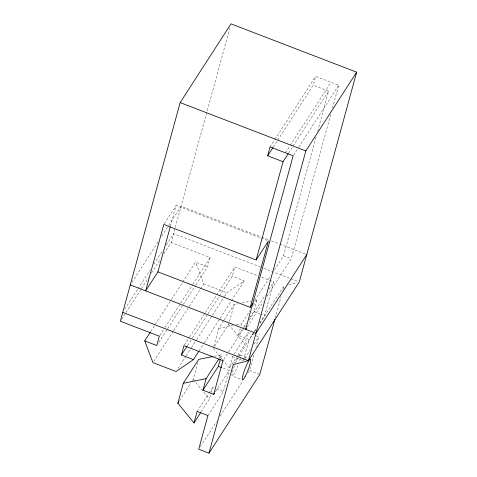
<?xml version="1.0" encoding="UTF-8"?>
<svg xmlns="http://www.w3.org/2000/svg" width="477" height="477" viewBox="0 0 477 477"><rect width="100%" height="100%" fill="white"/><g stroke="black" fill="none" stroke-linecap="round" stroke-linejoin="round"><path stroke-width="0.36" stroke-dasharray="2.38 1.79" d="M170.426 226.164L176.091 205.462L267.037 240.432M163.903 253.74L171.165 242.489L230.009 27.439M195.91 284.9L207.608 266.774L210.154 257.485L171.165 242.489M192.464 380.539L193.251 379.316L197.728 362.955M208.032 313.741L232.233 276.243L234.779 266.947L257.347 275.628M213.857 346.165L218.722 328.379L223.856 320.425M214.459 346.463L228.68 324.432L234.129 304.517L237.689 303.801M201.109 411.919L209.403 399.07L211.067 392.976M211.251 392.303L212.551 387.562L213.899 388.081M220.583 358.197L221.513 354.81L214.382 356.247M222.503 359.586L229.425 368.053L232.573 356.546L233.76 354.709M253.895 332.099L249.155 339.439L238.387 335.301L240.235 328.528M240.974 325.821L241.535 323.794L249.829 310.944M207.918 415.568L223.325 391.706L229.133 370.462L222.401 367.874M277.727 140.178L313.216 85.198L315.637 76.35L338.724 85.222L332.445 108.166M237.719 355.204L244.826 344.185L247.974 332.678L258.749 336.822L256.006 346.845M249.841 317.557L253.788 311.433L256.936 299.926L254.796 300.361M232.573 356.546L243.348 360.69L249.155 339.439M247.933 372.96L249.549 370.462L254.247 353.284M259.822 322.923L264.562 315.577L273.762 281.943L261.45 277.209M274.335 270.06L283.565 255.767L316.269 136.219M317.64 131.205L328.605 91.119L313.216 85.198M267.06 296.211L291.256 258.725L331.074 113.186M275.235 318.01L281.096 296.593M283.046 289.456L284.024 285.884L259.828 323.388M233.611 364.011L238.452 356.51M238.852 355.884L254.181 332.135M254.581 331.509L255.791 329.637M164.213 223.856L176.091 205.462M131.879 282.444L158.102 241.821M161.733 236.198L168.184 226.199M168.59 225.573L181.093 206.195L260.949 236.902M124.777 309.263L137.686 289.259M138.091 288.639L150.189 269.887M153.821 264.264L162.699 250.514M166.33 244.892L173.586 233.641L260.382 267.013M121.552 319.363L125.582 313.109M125.988 312.489L140.912 289.366M141.317 288.74L148.574 277.489M151.4 273.112L160.278 259.363M150.78 331.509L170.951 300.266M171.35 299.639L195.558 262.141L207.608 266.774M270.065 146.952L274.502 140.077M274.907 139.451L315.637 76.35M273.291 147.053L277.328 140.804M159.729 335.599L164.571 328.104M164.97 327.478L180.3 303.73M180.705 303.104L192.404 284.978M192.809 284.358L210.154 257.485M158.799 342.397L167.272 329.273M167.671 328.647L183.001 304.898M183.406 304.272L195.51 285.526M285.455 152.867L289.891 145.992M290.296 145.372L331.026 82.265M153.755 361.387L173.121 331.39M173.527 330.764L188.856 307.015M189.256 306.389L203.78 283.893L195.558 262.141M288.68 152.974L292.717 146.725M293.116 146.099L328.605 91.119M293.558 155.198L298.393 147.703M298.799 147.077L338.724 85.222M184.355 345.068L189.19 337.573M189.596 336.947L234.779 266.947M187.455 345.616L191.891 338.742M192.297 338.115L207.626 314.367M178.052 368.387L185.714 356.516M186.119 355.89L190.961 348.389M191.366 347.763L196.208 340.262M196.607 339.642L211.937 315.893M212.343 315.267L224.041 297.141M224.44 296.515L226.861 292.765L244.29 280.881L232.233 276.243M199.106 350.875L203.947 343.374M204.353 342.748L219.682 319M220.088 318.38L244.29 280.881M224.256 319.817L234.129 304.517M179.43 400.734L190.883 382.989M254.676 300.522L270.727 275.658M219.14 358.483L221.513 354.81M253.382 305.435L256.936 299.926M238.387 335.301L243.127 327.955M243.52 327.347L246.287 323.06M223.743 359.437L228.179 352.563M228.584 351.937L245.524 325.69M249.155 320.061L265.29 295.066M268.921 289.438L273.762 281.943M247.301 326.823L263.435 301.834M197.15 411.424L208.604 393.68M208.998 393.072L212.551 387.562M234.153 354.095L247.974 332.678M229.425 368.053L237.325 355.812M215.312 391.873L229.133 370.462M254.295 331.485L256.268 328.426M243.348 360.69L244.528 358.853M244.928 358.239L250.455 349.671M254.008 344.167L258.749 336.822M200.334 446.705L216.469 421.704M220.1 416.081L242.692 381.081M288.877 284.638L297.189 282.497M241.97 302.937L251.236 301.076M218.722 328.379L232.979 325.511M236.544 324.795L241.535 323.794M261.64 237.17L268.587 239.842M271.365 240.909L279.003 243.842M279.695 244.111L306.085 254.259M283.565 255.767L291.256 258.725M263.859 268.348L290.243 278.496M290.934 278.759L297.881 281.43M203.78 283.893L226.861 292.765M253.788 311.433L259.846 313.765M260.52 314.027L264.562 315.577M240.092 355.192L248.302 358.346M249.549 370.462L259.804 374.403M234.416 365.853A11.108 1.61 -69 0 0 232.394 375.954L241.284 379.376M216.588 389.119L223.325 391.706M228.68 324.432L244.826 344.185M213.273 348.299L222.043 359.02M193.251 379.316L209.403 399.07M238.667 356.718A11.108 1.61 -69 0 1 240.491 356.444M240.253 358.036A11.108 1.61 -69 0 1 239.204 361.977M238.065 365.299A11.108 1.61 -69 0 1 232.394 375.954M235.477 363.152A11.108 1.61 -69 0 1 237.677 358.43"/><path stroke-width="0.72" d="M212.957 356.534L198.7 359.402L183.299 383.264L177.849 403.178L194.002 422.932L197.15 411.424L207.918 415.568L198.718 449.203L208.98 453.15L233.205 364.637L248.439 360.707L299.27 281.967L356.659 72.176L230.987 23.85L180.151 102.597L120.341 321.236L159.324 336.225L156.784 345.521L144.728 340.888L150.374 332.135M157.923 271.854L250.264 307.355L268.426 240.968L256.155 259.977L163.82 224.47L145.658 290.863L157.923 271.854L170.229 226.879M198.706 351.501L193.459 359.622L181.403 354.989L183.949 345.694L222.938 360.684L213.732 394.324L202.958 390.18L206.106 378.672L218.746 359.092M288.281 153.594L283.034 161.721L267.645 155.8L270.065 146.952L293.152 155.824L245.691 329.327L246.496 328.075M202.958 390.18L218.365 366.318L220.213 359.551M256.155 259.977L283.034 161.721M356.659 72.176L305.835 150.917L248.439 360.707L122.762 312.387M274.841 319.435L259.804 374.403L208.98 453.15M267.645 155.8L272.892 147.679M181.403 354.989L187.056 346.242M177.849 403.178L178.642 401.956M250.264 307.355L253.072 303.008M194.002 422.932L200.716 412.533M213.732 394.324L214.525 393.102M306.777 254.521L255.946 333.268L130.269 284.942M193.459 359.622L176.037 371.511L152.95 362.633L144.728 340.888M183.299 383.264L206.106 378.672M180.151 102.597L305.835 150.917M218.365 366.318L221.727 367.612M245.071 376.663A11.108 1.61 -69 0 0 250.693 359.419A11.108 1.61 -69 0 0 243.747 372.471A11.108 1.61 -69 0 0 245.071 376.663"/></g></svg>
